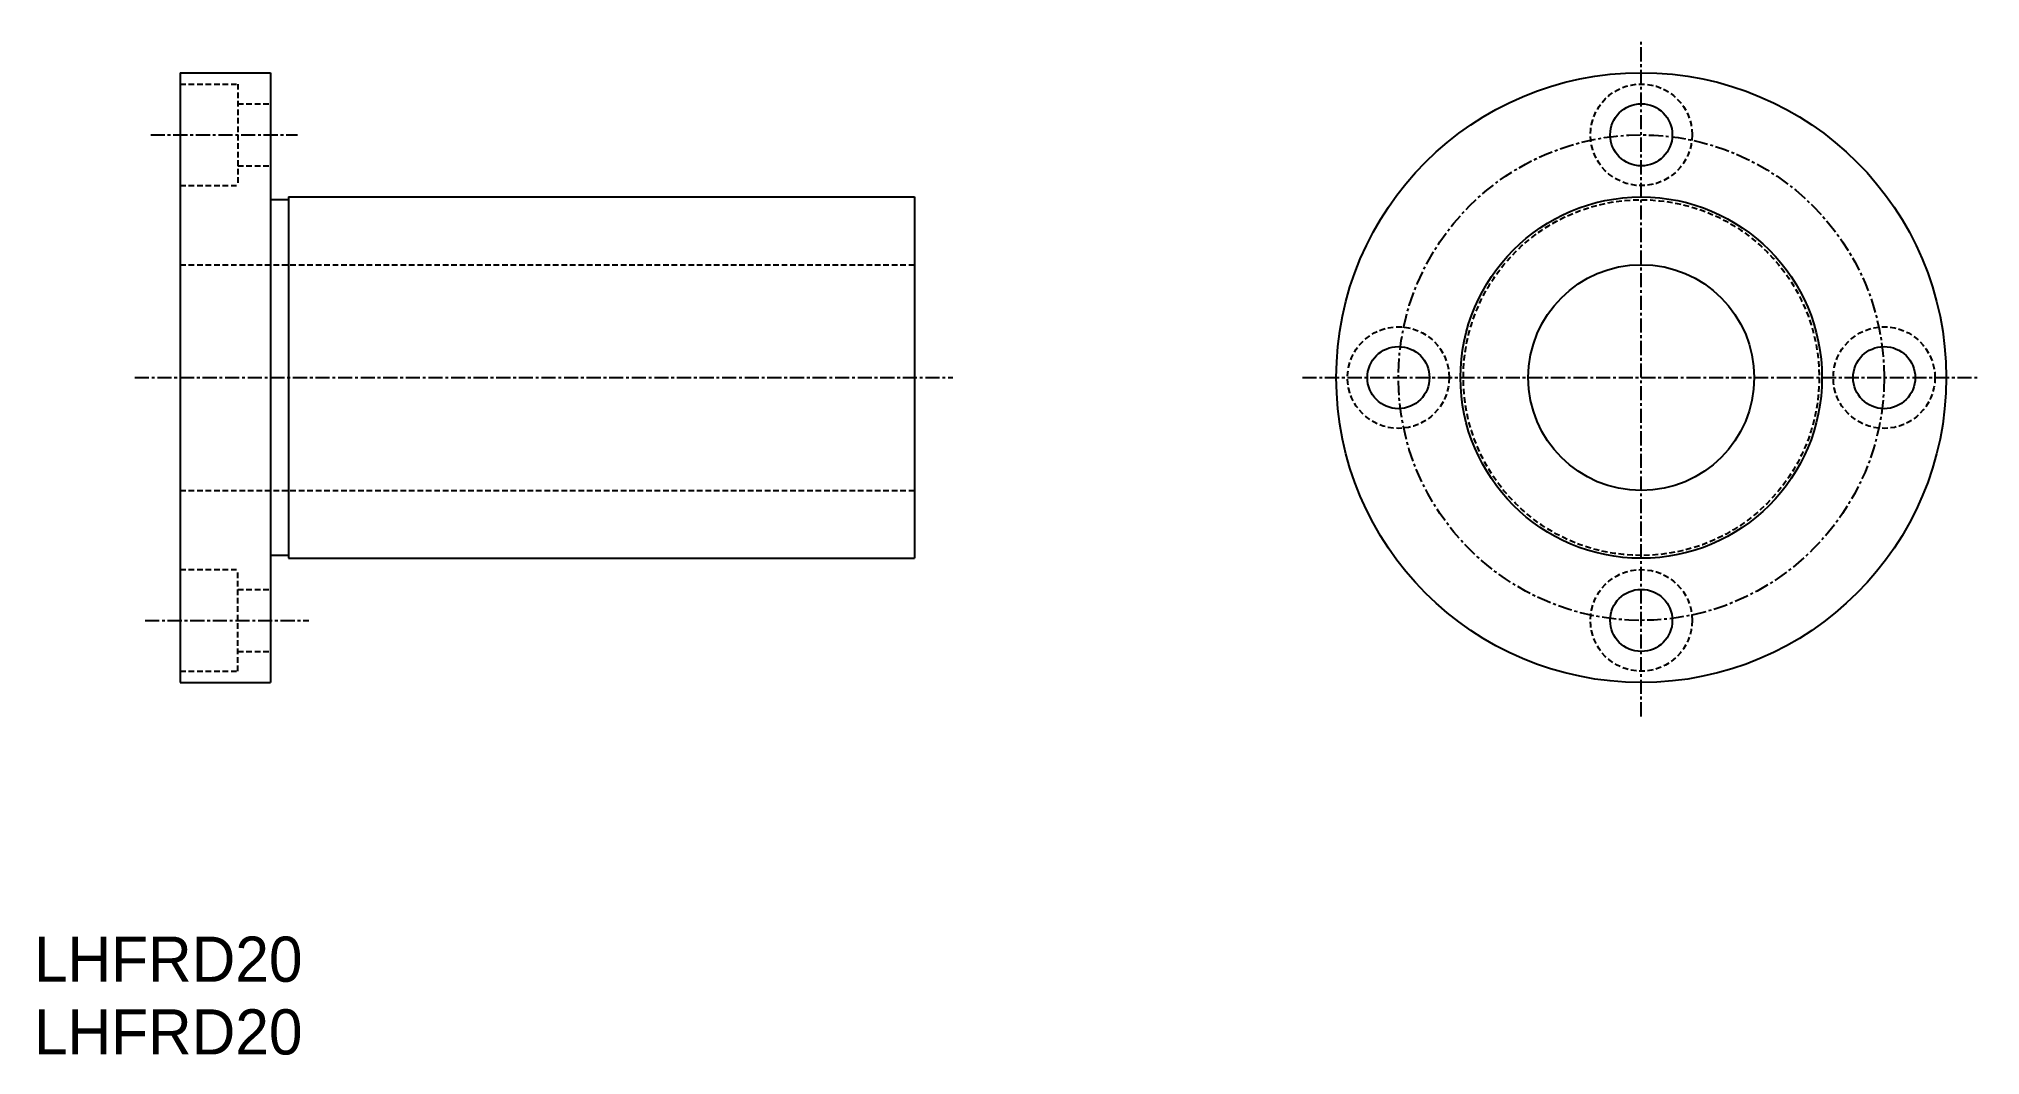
# Model space of a CAD drawing. Extents: x 321 to 493, y 150 to 240.
import ezdxf

# ---------------------------------------------------------------- set-up
doc = ezdxf.new("R2010")
doc.units = 0
doc.linetypes.add('CENTER', pattern=[2, 1.25, -0.25, 0.25, -0.25])
doc.linetypes.add('DASHED', pattern=[0.75, 0.5, -0.25])
doc.layers.get('0').update_dxf_attribs({"linetype": 'CONTINUOUS'})
doc.layers.add('CENTER', color=1, linetype='CENTER')

msp = doc.modelspace()

# ---------------------------------------------------------------- linework, layer by layer
at = {"color": 7, "linetype": 'CONTINUOUS'}
for p, q in [((333.89, 237.29), (341.89, 237.29)), ((333.89, 237.29), (333.89, 183.29)), ((341.89, 237.29), (341.89, 183.29)), ((343.49, 226.04), (341.89, 226.04)), ((343.49, 226.29), (398.89, 226.29)), ((343.49, 226.29), (343.49, 194.29)), ((398.89, 226.29), (398.89, 194.29)), ((343.49, 194.54), (341.89, 194.54)), ((343.49, 194.29), (398.89, 194.29)), ((333.89, 183.29), (341.89, 183.29))]:
    msp.add_line(p, q, dxfattribs=at)
at = {"color": 3, "linetype": 'DASHED'}
for p, q in [((333.89, 236.29), (338.99, 236.29)), ((338.99, 236.29), (338.99, 227.29)), ((338.99, 234.54), (341.89, 234.54)), ((338.99, 229.04), (341.89, 229.04)), ((333.89, 227.29), (338.99, 227.29)), ((333.89, 220.29), (398.89, 220.29)), ((333.89, 200.29), (398.89, 200.29)), ((333.89, 193.29), (338.99, 193.29)), ((338.99, 184.29), (338.99, 193.29)), ((338.99, 191.54), (341.89, 191.54)), ((338.99, 186.04), (341.89, 186.04)), ((333.89, 184.29), (338.99, 184.29))]:
    msp.add_line(p, q, dxfattribs=at)
at = {"color": 7, "linetype": 'CONTINUOUS'}
for centre, radius in [((463.24, 210.29), 27), ((463.24, 231.79), 2.75), ((463.24, 210.29), 16), ((463.24, 210.29), 10), ((441.74, 210.29), 2.75), ((484.74, 210.29), 2.75), ((463.24, 188.79), 2.75)]:
    msp.add_circle(centre, radius, dxfattribs=at)
at = {"color": 3, "linetype": 'DASHED'}
for centre, radius in [((463.24, 231.79), 4.5), ((463.24, 210.29), 15.75), ((441.74, 210.29), 4.5), ((484.74, 210.29), 4.5), ((463.24, 188.79), 4.5)]:
    msp.add_circle(centre, radius, dxfattribs=at)
at = {"layer": 'CENTER', "color": 1, "linetype": 'CENTER'}
for p, q in [((463.24, 180.29), (463.24, 240.29)), ((331.28, 231.79), (344.28, 231.79)), ((329.87, 210.29), (402.28, 210.29)), ((433.24, 210.29), (493.24, 210.29)), ((330.78, 188.79), (345.28, 188.79))]:
    msp.add_line(p, q, dxfattribs=at)
msp.add_circle((463.24, 210.29), 21.5, dxfattribs=at)

# ---------------------------------------------------------------- texts
at = {"color": 7, "linetype": 'CONTINUOUS'}
for p in [(320.94, 156.79), (320.94, 150.35)]:
    msp.add_text('LHFRD20', height=4, dxfattribs=at).set_placement(p)

doc.saveas('drawing.dxf')
